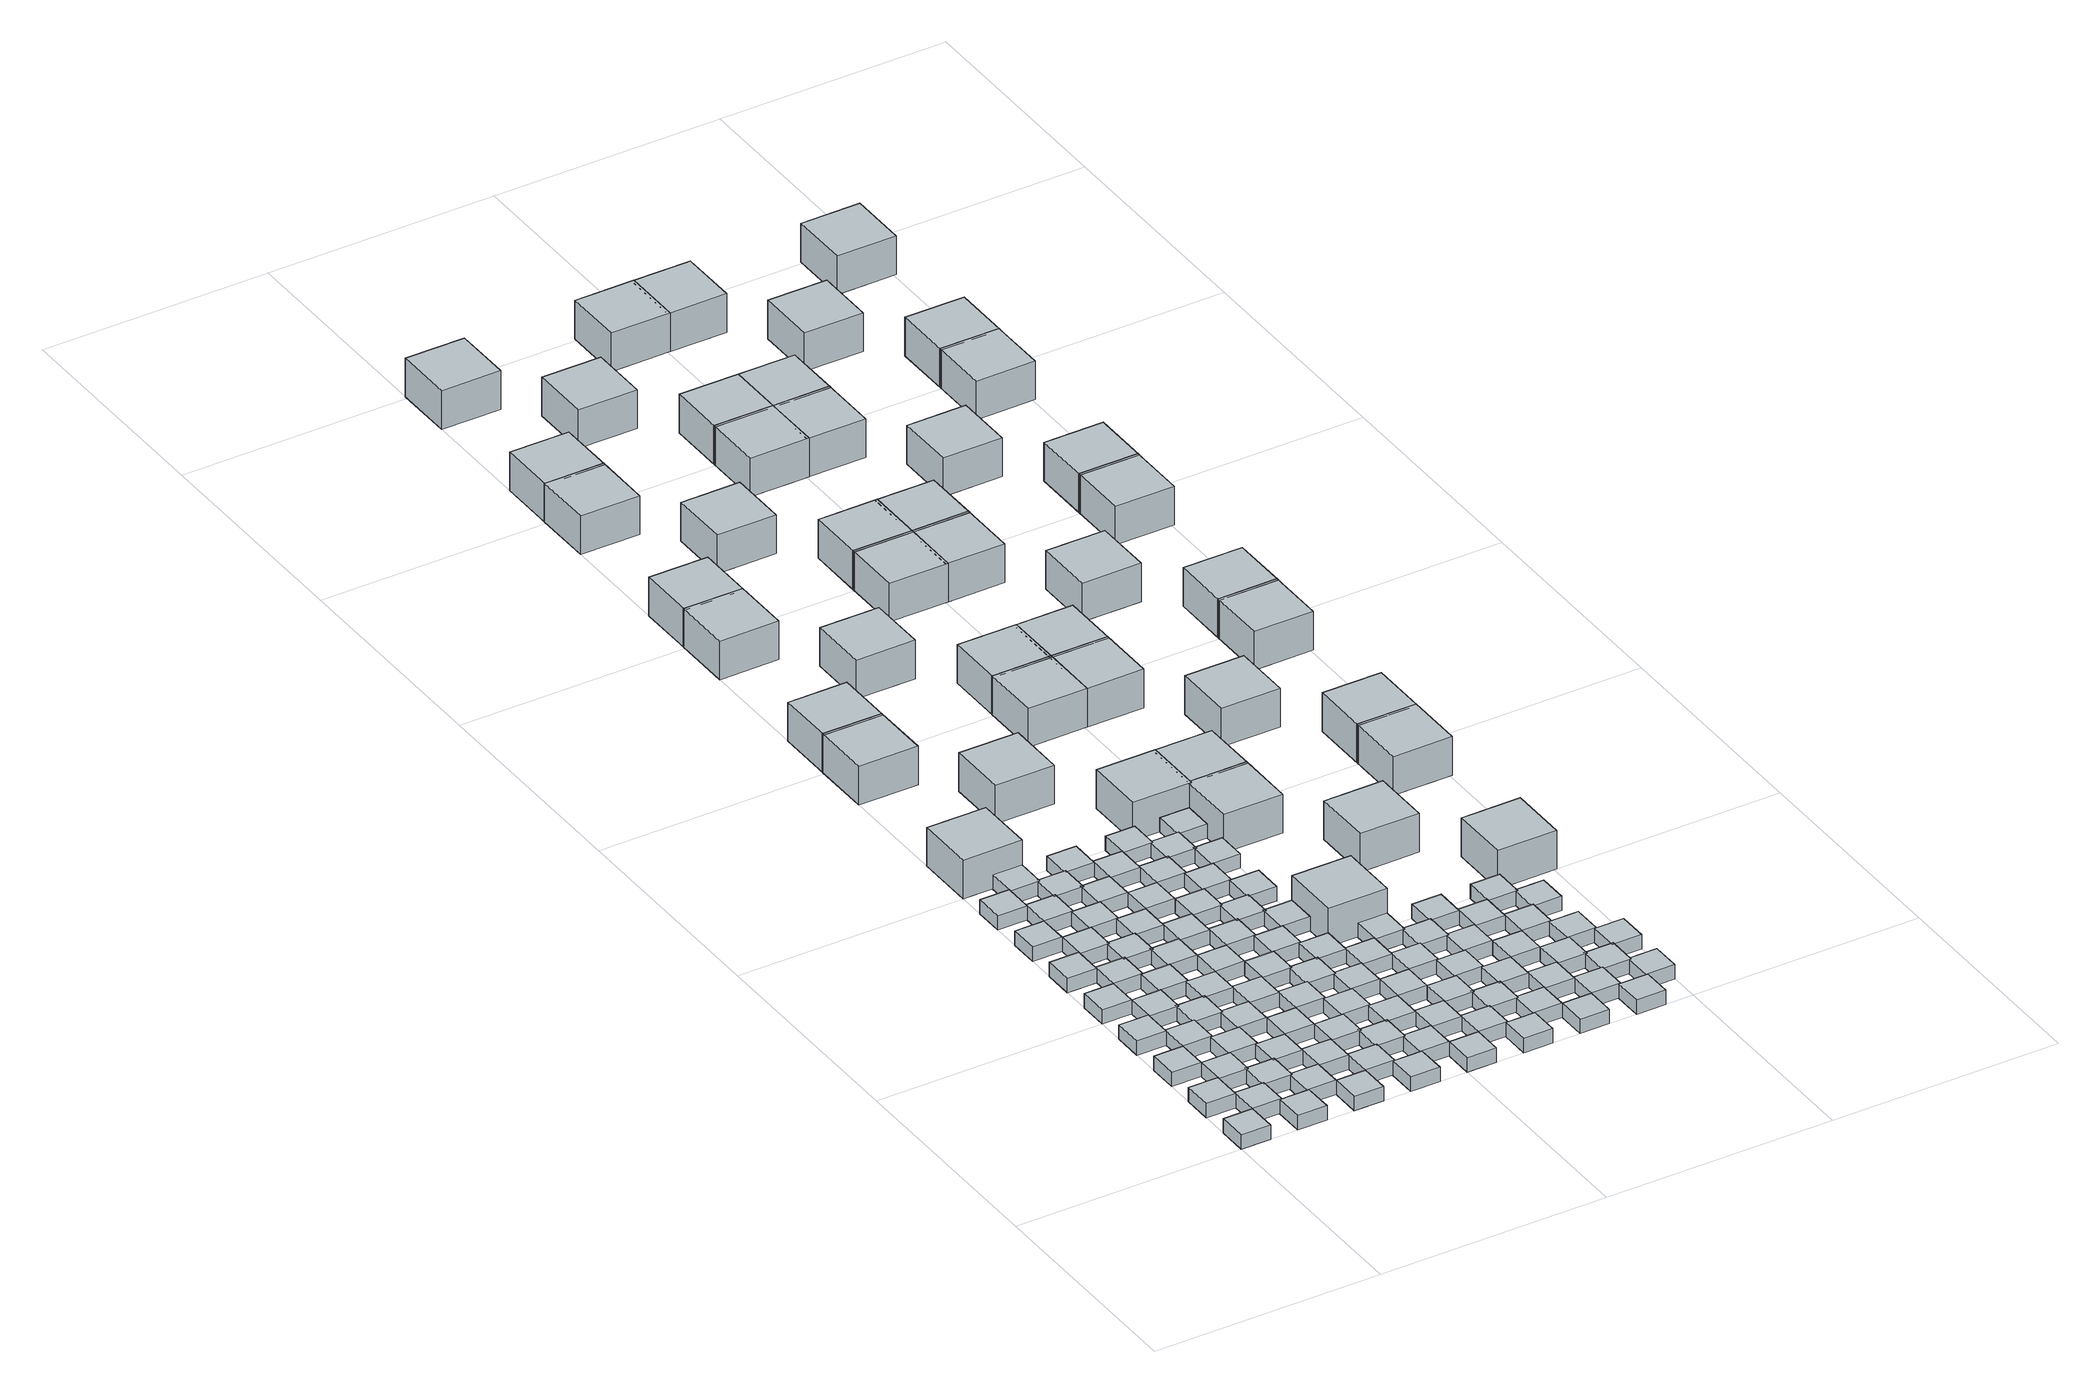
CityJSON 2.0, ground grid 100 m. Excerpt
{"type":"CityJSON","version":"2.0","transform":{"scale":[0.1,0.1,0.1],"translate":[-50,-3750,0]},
"CityObjects":{
"object1":{"type":"GenericCityObject","geometry":[{"type":"Solid","lod":"1","boundaries":[[[[0,1,2,3]],[[4,5,1,0]],[[5,6,2,1]],[[6,7,3,2]],[[7,4,0,3]],[[7,6,5,4]]]]}]},
"object2":{"type":"GenericCityObject","geometry":[{"type":"Solid","lod":"1","boundaries":[[[[8,9,10,11]],[[12,13,9,8]],[[13,14,10,9]],[[14,15,11,10]],[[15,12,8,11]],[[15,14,13,12]]]]}]},
"object3":{"type":"GenericCityObject","geometry":[{"type":"Solid","lod":"1","boundaries":[[[[16,17,18,19]],[[20,21,17,16]],[[21,22,18,17]],[[22,23,19,18]],[[23,20,16,19]],[[23,22,21,20]]]]}]},
"object4":{"type":"GenericCityObject","geometry":[{"type":"Solid","lod":"1","boundaries":[[[[2,24,25,26]],[[6,27,24,2]],[[27,28,25,24]],[[28,29,26,25]],[[29,6,2,26]],[[29,28,27,6]]]]}]},
"object5":{"type":"GenericCityObject","geometry":[{"type":"Solid","lod":"1","boundaries":[[[[30,31,32,33]],[[34,35,31,30]],[[35,36,32,31]],[[36,37,33,32]],[[37,34,30,33]],[[37,36,35,34]]]]}]},
"object6":{"type":"GenericCityObject","geometry":[{"type":"Solid","lod":"1","boundaries":[[[[38,39,40,17]],[[41,42,39,38]],[[42,43,40,39]],[[43,21,17,40]],[[21,41,38,17]],[[21,43,42,41]]]]}]},
"object7":{"type":"GenericCityObject","geometry":[{"type":"Solid","lod":"1","boundaries":[[[[44,45,46,47]],[[48,49,45,44]],[[49,50,46,45]],[[50,51,47,46]],[[51,48,44,47]],[[51,50,49,48]]]]}]},
"object8":{"type":"GenericCityObject","geometry":[{"type":"Solid","lod":"1","boundaries":[[[[52,53,54,55]],[[56,57,53,52]],[[57,58,54,53]],[[58,59,55,54]],[[59,56,52,55]],[[59,58,57,56]]]]}]},
"object9":{"type":"GenericCityObject","geometry":[{"type":"Solid","lod":"1","boundaries":[[[[18,60,61,62]],[[22,63,60,18]],[[63,64,61,60]],[[64,65,62,61]],[[65,22,18,62]],[[65,64,63,22]]]]}]},
"object10":{"type":"GenericCityObject","geometry":[{"type":"Solid","lod":"1","boundaries":[[[[66,67,68,69]],[[70,71,67,66]],[[71,72,68,67]],[[72,73,69,68]],[[73,70,66,69]],[[73,72,71,70]]]]}]},
"object11":{"type":"GenericCityObject","geometry":[{"type":"Solid","lod":"1","boundaries":[[[[74,75,76,77]],[[78,79,75,74]],[[79,80,76,75]],[[80,81,77,76]],[[81,78,74,77]],[[81,80,79,78]]]]}]},
"object12":{"type":"GenericCityObject","geometry":[{"type":"Solid","lod":"1","boundaries":[[[[82,83,84,53]],[[85,86,83,82]],[[86,87,84,83]],[[87,57,53,84]],[[57,85,82,53]],[[57,87,86,85]]]]}]},
"object13":{"type":"GenericCityObject","geometry":[{"type":"Solid","lod":"1","boundaries":[[[[88,89,90,91]],[[92,93,89,88]],[[93,94,90,89]],[[94,95,91,90]],[[95,92,88,91]],[[95,94,93,92]]]]}]},
"object14":{"type":"GenericCityObject","geometry":[{"type":"Solid","lod":"1","boundaries":[[[[96,97,98,99]],[[100,101,97,96]],[[101,102,98,97]],[[102,103,99,98]],[[103,100,96,99]],[[103,102,101,100]]]]}]},
"object15":{"type":"GenericCityObject","geometry":[{"type":"Solid","lod":"1","boundaries":[[[[104,105,106,107]],[[108,109,105,104]],[[109,110,106,105]],[[110,111,107,106]],[[111,108,104,107]],[[111,110,109,108]]]]}]},
"object16":{"type":"GenericCityObject","geometry":[{"type":"Solid","lod":"1","boundaries":[[[[54,112,113,114]],[[58,115,112,54]],[[115,116,113,112]],[[116,117,114,113]],[[117,58,54,114]],[[117,116,115,58]]]]}]},
"object17":{"type":"GenericCityObject","geometry":[{"type":"Solid","lod":"1","boundaries":[[[[118,119,120,121]],[[122,123,119,118]],[[123,124,120,119]],[[124,125,121,120]],[[125,122,118,121]],[[125,124,123,122]]]]}]},
"object18":{"type":"GenericCityObject","geometry":[{"type":"Solid","lod":"1","boundaries":[[[[126,127,128,129]],[[130,131,127,126]],[[131,132,128,127]],[[132,133,129,128]],[[133,130,126,129]],[[133,132,131,130]]]]}]},
"object19":{"type":"GenericCityObject","geometry":[{"type":"Solid","lod":"1","boundaries":[[[[134,135,136,97]],[[137,138,135,134]],[[138,139,136,135]],[[139,101,97,136]],[[101,137,134,97]],[[101,139,138,137]]]]}]},
"object20":{"type":"GenericCityObject","geometry":[{"type":"Solid","lod":"1","boundaries":[[[[140,141,142,143]],[[144,145,141,140]],[[145,146,142,141]],[[146,147,143,142]],[[147,144,140,143]],[[147,146,145,144]]]]}]},
"object21":{"type":"GenericCityObject","geometry":[{"type":"Solid","lod":"1","boundaries":[[[[148,149,150,105]],[[151,152,149,148]],[[152,153,150,149]],[[153,109,105,150]],[[109,151,148,105]],[[109,153,152,151]]]]}]},
"object22":{"type":"GenericCityObject","geometry":[{"type":"Solid","lod":"1","boundaries":[[[[154,155,156,157]],[[158,159,155,154]],[[159,160,156,155]],[[160,161,157,156]],[[161,158,154,157]],[[161,160,159,158]]]]}]},
"object23":{"type":"GenericCityObject","geometry":[{"type":"Solid","lod":"1","boundaries":[[[[162,163,164,165]],[[166,167,163,162]],[[167,168,164,163]],[[168,169,165,164]],[[169,166,162,165]],[[169,168,167,166]]]]}]},
"object24":{"type":"GenericCityObject","geometry":[{"type":"Solid","lod":"1","boundaries":[[[[170,171,172,173]],[[174,175,171,170]],[[175,176,172,171]],[[176,177,173,172]],[[177,174,170,173]],[[177,176,175,174]]]]}]},
"object25":{"type":"GenericCityObject","geometry":[{"type":"Solid","lod":"1","boundaries":[[[[106,178,179,180]],[[110,181,178,106]],[[181,182,179,178]],[[182,183,180,179]],[[183,110,106,180]],[[183,182,181,110]]]]}]},
"object26":{"type":"GenericCityObject","geometry":[{"type":"Solid","lod":"1","boundaries":[[[[184,185,186,187]],[[188,189,185,184]],[[189,190,186,185]],[[190,191,187,186]],[[191,188,184,187]],[[191,190,189,188]]]]}]},
"object27":{"type":"GenericCityObject","geometry":[{"type":"Solid","lod":"1","boundaries":[[[[192,193,194,195]],[[196,197,193,192]],[[197,198,194,193]],[[198,199,195,194]],[[199,196,192,195]],[[199,198,197,196]]]]}]},
"object28":{"type":"GenericCityObject","geometry":[{"type":"Solid","lod":"1","boundaries":[[[[128,200,201,163]],[[132,202,200,128]],[[202,203,201,200]],[[203,167,163,201]],[[167,132,128,163]],[[167,203,202,132]]]]}]},
"object29":{"type":"GenericCityObject","geometry":[{"type":"Solid","lod":"1","boundaries":[[[[136,204,205,206]],[[139,207,204,136]],[[207,208,205,204]],[[208,209,206,205]],[[209,139,136,206]],[[209,208,207,139]]]]}]},
"object30":{"type":"GenericCityObject","geometry":[{"type":"Solid","lod":"1","boundaries":[[[[210,211,212,213]],[[214,215,211,210]],[[215,216,212,211]],[[216,217,213,212]],[[217,214,210,213]],[[217,216,215,214]]]]}]},
"object31":{"type":"GenericCityObject","geometry":[{"type":"Solid","lod":"1","boundaries":[[[[218,219,220,221]],[[222,223,219,218]],[[223,224,220,219]],[[224,225,221,220]],[[225,222,218,221]],[[225,224,223,222]]]]}]},
"object32":{"type":"GenericCityObject","geometry":[{"type":"Solid","lod":"1","boundaries":[[[[226,227,228,229]],[[230,231,227,226]],[[231,232,228,227]],[[232,233,229,228]],[[233,230,226,229]],[[233,232,231,230]]]]}]},
"object33":{"type":"GenericCityObject","geometry":[{"type":"Solid","lod":"1","boundaries":[[[[234,235,236,237]],[[238,239,235,234]],[[239,240,236,235]],[[240,241,237,236]],[[241,238,234,237]],[[241,240,239,238]]]]}]},
"object34":{"type":"GenericCityObject","geometry":[{"type":"Solid","lod":"1","boundaries":[[[[242,243,244,245]],[[246,247,243,242]],[[247,248,244,243]],[[248,249,245,244]],[[249,246,242,245]],[[249,248,247,246]]]]}]},
"object35":{"type":"GenericCityObject","geometry":[{"type":"Solid","lod":"1","boundaries":[[[[250,251,252,200]],[[253,254,251,250]],[[254,255,252,251]],[[255,202,200,252]],[[202,253,250,200]],[[202,255,254,253]]]]}]},
"object36":{"type":"GenericCityObject","geometry":[{"type":"Solid","lod":"1","boundaries":[[[[256,257,258,259]],[[260,261,257,256]],[[261,262,258,257]],[[262,263,259,258]],[[263,260,256,259]],[[263,262,261,260]]]]}]},
"object37":{"type":"GenericCityObject","geometry":[{"type":"Solid","lod":"1","boundaries":[[[[264,265,266,267]],[[268,269,265,264]],[[269,270,266,265]],[[270,271,267,266]],[[271,268,264,267]],[[271,270,269,268]]]]}]},
"object38":{"type":"GenericCityObject","geometry":[{"type":"Solid","lod":"1","boundaries":[[[[272,273,274,275]],[[276,277,273,272]],[[277,278,274,273]],[[278,279,275,274]],[[279,276,272,275]],[[279,278,277,276]]]]}]},
"object39":{"type":"GenericCityObject","geometry":[{"type":"Solid","lod":"1","boundaries":[[[[194,280,281,235]],[[198,282,280,194]],[[282,283,281,280]],[[283,239,235,281]],[[239,198,194,235]],[[239,283,282,198]]]]}]},
"object40":{"type":"GenericCityObject","geometry":[{"type":"Solid","lod":"1","boundaries":[[[[201,284,285,286]],[[203,287,284,201]],[[287,288,285,284]],[[288,289,286,285]],[[289,203,201,286]],[[289,288,287,203]]]]}]},
"object41":{"type":"GenericCityObject","geometry":[{"type":"Solid","lod":"1","boundaries":[[[[290,291,292,293]],[[294,295,291,290]],[[295,296,292,291]],[[296,297,293,292]],[[297,294,290,293]],[[297,296,295,294]]]]}]},
"object42":{"type":"GenericCityObject","geometry":[{"type":"Solid","lod":"1","boundaries":[[[[298,299,300,301]],[[302,303,299,298]],[[303,304,300,299]],[[304,305,301,300]],[[305,302,298,301]],[[305,304,303,302]]]]}]},
"object43":{"type":"GenericCityObject","geometry":[{"type":"Solid","lod":"1","boundaries":[[[[306,307,308,309]],[[310,311,307,306]],[[311,312,308,307]],[[312,313,309,308]],[[313,310,306,309]],[[313,312,311,310]]]]}]},
"object44":{"type":"GenericCityObject","geometry":[{"type":"Solid","lod":"1","boundaries":[[[[314,315,316,280]],[[317,318,315,314]],[[318,319,316,315]],[[319,282,280,316]],[[282,317,314,280]],[[282,319,318,317]]]]}]},
"object45":{"type":"GenericCityObject","geometry":[{"type":"Solid","lod":"1","boundaries":[[[[320,321,322,323]],[[324,325,321,320]],[[325,326,322,321]],[[326,327,323,322]],[[327,324,320,323]],[[327,326,325,324]]]]}]},
"object46":{"type":"GenericCityObject","geometry":[{"type":"Solid","lod":"1","boundaries":[[[[328,329,330,331]],[[332,333,329,328]],[[333,334,330,329]],[[334,335,331,330]],[[335,332,328,331]],[[335,334,333,332]]]]}]},
"object47":{"type":"GenericCityObject","geometry":[{"type":"Solid","lod":"1","boundaries":[[[[336,337,338,339]],[[340,341,337,336]],[[341,342,338,337]],[[342,343,339,338]],[[343,340,336,339]],[[343,342,341,340]]]]}]},
"object48":{"type":"GenericCityObject","geometry":[{"type":"Solid","lod":"1","boundaries":[[[[344,345,346,347]],[[348,349,345,344]],[[349,350,346,345]],[[350,351,347,346]],[[351,348,344,347]],[[351,350,349,348]]]]}]},
"object49":{"type":"GenericCityObject","geometry":[{"type":"Solid","lod":"1","boundaries":[[[[274,352,353,299]],[[278,354,352,274]],[[354,355,353,352]],[[355,303,299,353]],[[303,278,274,299]],[[303,355,354,278]]]]}]},
"object50":{"type":"GenericCityObject","geometry":[{"type":"Solid","lod":"1","boundaries":[[[[281,356,357,358]],[[283,359,356,281]],[[359,360,357,356]],[[360,361,358,357]],[[361,283,281,358]],[[361,360,359,283]]]]}]},
"object51":{"type":"GenericCityObject","geometry":[{"type":"Solid","lod":"1","boundaries":[[[[362,363,364,365]],[[366,367,363,362]],[[367,368,364,363]],[[368,369,365,364]],[[369,366,362,365]],[[369,368,367,366]]]]}]},
"object52":{"type":"GenericCityObject","geometry":[{"type":"Solid","lod":"1","boundaries":[[[[370,371,372,373]],[[374,375,371,370]],[[375,376,372,371]],[[376,377,373,372]],[[377,374,370,373]],[[377,376,375,374]]]]}]},
"object53":{"type":"GenericCityObject","geometry":[{"type":"Solid","lod":"1","boundaries":[[[[378,379,380,381]],[[382,383,379,378]],[[383,384,380,379]],[[384,385,381,380]],[[385,382,378,381]],[[385,384,383,382]]]]}]},
"object54":{"type":"GenericCityObject","geometry":[{"type":"Solid","lod":"1","boundaries":[[[[386,387,388,329]],[[389,390,387,386]],[[390,391,388,387]],[[391,333,329,388]],[[333,389,386,329]],[[333,391,390,389]]]]}]},
"object55":{"type":"GenericCityObject","geometry":[{"type":"Solid","lod":"1","boundaries":[[[[392,393,394,395]],[[396,397,393,392]],[[397,398,394,393]],[[398,399,395,394]],[[399,396,392,395]],[[399,398,397,396]]]]}]},
"object56":{"type":"GenericCityObject","geometry":[{"type":"Solid","lod":"1","boundaries":[[[[400,401,402,352]],[[403,404,401,400]],[[404,405,402,401]],[[405,354,352,402]],[[354,403,400,352]],[[354,405,404,403]]]]}]},
"object57":{"type":"GenericCityObject","geometry":[{"type":"Solid","lod":"1","boundaries":[[[[406,407,408,409]],[[410,411,407,406]],[[411,412,408,407]],[[412,413,409,408]],[[413,410,406,409]],[[413,412,411,410]]]]}]},
"object58":{"type":"GenericCityObject","geometry":[{"type":"Solid","lod":"1","boundaries":[[[[414,415,416,417]],[[418,419,415,414]],[[419,420,416,415]],[[420,421,417,416]],[[421,418,414,417]],[[421,420,419,418]]]]}]},
"object59":{"type":"GenericCityObject","geometry":[{"type":"Solid","lod":"1","boundaries":[[[[422,423,424,425]],[[426,427,423,422]],[[427,428,424,423]],[[428,429,425,424]],[[429,426,422,425]],[[429,428,427,426]]]]}]},
"object60":{"type":"GenericCityObject","geometry":[{"type":"Solid","lod":"1","boundaries":[[[[353,430,431,432]],[[355,433,430,353]],[[433,434,431,430]],[[434,435,432,431]],[[435,355,353,432]],[[435,434,433,355]]]]}]},
"object61":{"type":"GenericCityObject","geometry":[{"type":"Solid","lod":"1","boundaries":[[[[436,437,438,439]],[[440,441,437,436]],[[441,442,438,437]],[[442,443,439,438]],[[443,440,436,439]],[[443,442,441,440]]]]}]},
"object62":{"type":"GenericCityObject","geometry":[{"type":"Solid","lod":"1","boundaries":[[[[444,445,446,447]],[[448,449,445,444]],[[449,450,446,445]],[[450,451,447,446]],[[451,448,444,447]],[[451,450,449,448]]]]}]},
"object63":{"type":"GenericCityObject","geometry":[{"type":"Solid","lod":"1","boundaries":[[[[372,452,453,415]],[[376,454,452,372]],[[454,455,453,452]],[[455,419,415,453]],[[419,376,372,415]],[[419,455,454,376]]]]}]},
"object64":{"type":"GenericCityObject","geometry":[{"type":"Solid","lod":"1","boundaries":[[[[456,457,458,459]],[[460,461,457,456]],[[461,462,458,457]],[[462,463,459,458]],[[463,460,456,459]],[[463,462,461,460]]]]}]},
"object65":{"type":"GenericCityObject","geometry":[{"type":"Solid","lod":"1","boundaries":[[[[388,464,465,466]],[[391,467,464,388]],[[467,468,465,464]],[[468,469,466,465]],[[469,391,388,466]],[[469,468,467,391]]]]}]},
"object66":{"type":"GenericCityObject","geometry":[{"type":"Solid","lod":"1","boundaries":[[[[470,471,472,473]],[[474,475,471,470]],[[475,476,472,471]],[[476,477,473,472]],[[477,474,470,473]],[[477,476,475,474]]]]}]},
"object67":{"type":"GenericCityObject","geometry":[{"type":"Solid","lod":"1","boundaries":[[[[478,479,480,481]],[[482,483,479,478]],[[483,484,480,479]],[[484,485,481,480]],[[485,482,478,481]],[[485,484,483,482]]]]}]},
"object68":{"type":"GenericCityObject","geometry":[{"type":"Solid","lod":"1","boundaries":[[[[486,487,488,489]],[[490,491,487,486]],[[491,492,488,487]],[[492,493,489,488]],[[493,490,486,489]],[[493,492,491,490]]]]}]},
"object69":{"type":"GenericCityObject","geometry":[{"type":"Solid","lod":"1","boundaries":[[[[494,495,496,497]],[[498,499,495,494]],[[499,500,496,495]],[[500,501,497,496]],[[501,498,494,497]],[[501,500,499,498]]]]}]},
"object70":{"type":"GenericCityObject","geometry":[{"type":"Solid","lod":"1","boundaries":[[[[502,503,504,505]],[[506,507,503,502]],[[507,508,504,503]],[[508,509,505,504]],[[509,506,502,505]],[[509,508,507,506]]]]}]},
"object71":{"type":"GenericCityObject","geometry":[{"type":"Solid","lod":"1","boundaries":[[[[510,511,512,452]],[[513,514,511,510]],[[514,515,512,511]],[[515,454,452,512]],[[454,513,510,452]],[[454,515,514,513]]]]}]},
"object72":{"type":"GenericCityObject","geometry":[{"type":"Solid","lod":"1","boundaries":[[[[516,517,518,519]],[[520,521,517,516]],[[521,522,518,517]],[[522,523,519,518]],[[523,520,516,519]],[[523,522,521,520]]]]}]},
"object73":{"type":"GenericCityObject","geometry":[{"type":"Solid","lod":"1","boundaries":[[[[524,525,526,527]],[[528,529,525,524]],[[529,530,526,525]],[[530,531,527,526]],[[531,528,524,527]],[[531,530,529,528]]]]}]},
"object74":{"type":"GenericCityObject","geometry":[{"type":"Solid","lod":"1","boundaries":[[[[532,533,534,535]],[[536,537,533,532]],[[537,538,534,533]],[[538,539,535,534]],[[539,536,532,535]],[[539,538,537,536]]]]}]},
"object75":{"type":"GenericCityObject","geometry":[{"type":"Solid","lod":"1","boundaries":[[[[540,541,542,543]],[[544,545,541,540]],[[545,546,542,541]],[[546,547,543,542]],[[547,544,540,543]],[[547,546,545,544]]]]}]},
"object76":{"type":"GenericCityObject","geometry":[{"type":"Solid","lod":"1","boundaries":[[[[453,548,549,550]],[[455,551,548,453]],[[551,552,549,548]],[[552,553,550,549]],[[553,455,453,550]],[[553,552,551,455]]]]}]},
"object77":{"type":"GenericCityObject","geometry":[{"type":"Solid","lod":"1","boundaries":[[[[554,555,556,557]],[[558,559,555,554]],[[559,560,556,555]],[[560,561,557,556]],[[561,558,554,557]],[[561,560,559,558]]]]}]},
"object78":{"type":"GenericCityObject","geometry":[{"type":"Solid","lod":"1","boundaries":[[[[562,563,564,565]],[[566,567,563,562]],[[567,568,564,563]],[[568,569,565,564]],[[569,566,562,565]],[[569,568,567,566]]]]}]},
"object79":{"type":"GenericCityObject","geometry":[{"type":"Solid","lod":"1","boundaries":[[[[446,570,571,572]],[[573,574,570,446]],[[574,575,571,570]],[[575,576,572,571]],[[576,573,446,572]],[[576,575,574,573]]]]}]},
"object80":{"type":"GenericCityObject","geometry":[{"type":"Solid","lod":"1","boundaries":[[[[577,578,579,580]],[[581,582,578,577]],[[582,583,579,578]],[[583,584,580,579]],[[584,581,577,580]],[[584,583,582,581]]]]}]},
"object81":{"type":"GenericCityObject","geometry":[{"type":"Solid","lod":"1","boundaries":[[[[585,586,587,588]],[[589,590,586,585]],[[590,591,587,586]],[[591,592,588,587]],[[592,589,585,588]],[[592,591,590,589]]]]}]},
"object82":{"type":"GenericCityObject","geometry":[{"type":"Solid","lod":"1","boundaries":[[[[593,594,595,596]],[[597,598,594,593]],[[598,599,595,594]],[[599,600,596,595]],[[600,597,593,596]],[[600,599,598,597]]]]}]},
"object83":{"type":"GenericCityObject","geometry":[{"type":"Solid","lod":"1","boundaries":[[[[601,602,603,604]],[[605,606,602,601]],[[606,607,603,602]],[[607,608,604,603]],[[608,605,601,604]],[[608,607,606,605]]]]}]},
"object84":{"type":"GenericCityObject","geometry":[{"type":"Solid","lod":"1","boundaries":[[[[609,610,611,612]],[[613,614,610,609]],[[614,615,611,610]],[[615,616,612,611]],[[616,613,609,612]],[[616,615,614,613]]]]}]},
"object85":{"type":"GenericCityObject","geometry":[{"type":"Solid","lod":"1","boundaries":[[[[617,618,619,620]],[[621,622,618,617]],[[622,623,619,618]],[[623,624,620,619]],[[624,621,617,620]],[[624,623,622,621]]]]}]},
"object86":{"type":"GenericCityObject","geometry":[{"type":"Solid","lod":"1","boundaries":[[[[625,626,627,628]],[[629,630,626,625]],[[630,631,627,626]],[[631,632,628,627]],[[632,629,625,628]],[[632,631,630,629]]]]}]},
"object87":{"type":"GenericCityObject","geometry":[{"type":"Solid","lod":"1","boundaries":[[[[633,634,635,636]],[[637,638,634,633]],[[638,639,635,634]],[[639,640,636,635]],[[640,637,633,636]],[[640,639,638,637]]]]}]},
"object88":{"type":"GenericCityObject","geometry":[{"type":"Solid","lod":"1","boundaries":[[[[641,642,643,594]],[[644,645,642,641]],[[645,646,643,642]],[[646,598,594,643]],[[598,644,641,594]],[[598,646,645,644]]]]}]},
"object89":{"type":"GenericCityObject","geometry":[{"type":"Solid","lod":"1","boundaries":[[[[647,648,649,650]],[[651,652,648,647]],[[652,653,649,648]],[[653,654,650,649]],[[654,651,647,650]],[[654,653,652,651]]]]}]},
"object90":{"type":"GenericCityObject","geometry":[{"type":"Solid","lod":"1","boundaries":[[[[655,656,657,658]],[[659,660,656,655]],[[660,661,657,656]],[[661,662,658,657]],[[662,659,655,658]],[[662,661,660,659]]]]}]},
"object91":{"type":"GenericCityObject","geometry":[{"type":"Solid","lod":"1","boundaries":[[[[663,664,665,666]],[[667,668,664,663]],[[668,669,665,664]],[[669,670,666,665]],[[670,667,663,666]],[[670,669,668,667]]]]}]},
"object92":{"type":"GenericCityObject","geometry":[{"type":"Solid","lod":"1","boundaries":[[[[671,672,673,674]],[[675,676,672,671]],[[676,677,673,672]],[[677,678,674,673]],[[678,675,671,674]],[[678,677,676,675]]]]}]},
"object93":{"type":"GenericCityObject","geometry":[{"type":"Solid","lod":"1","boundaries":[[[[679,680,681,682]],[[683,684,680,679]],[[684,685,681,680]],[[685,686,682,681]],[[686,683,679,682]],[[686,685,684,683]]]]}]},
"object94":{"type":"GenericCityObject","geometry":[{"type":"Solid","lod":"1","boundaries":[[[[687,688,689,690]],[[691,692,688,687]],[[692,693,689,688]],[[693,694,690,689]],[[694,691,687,690]],[[694,693,692,691]]]]}]},
"object95":{"type":"GenericCityObject","geometry":[{"type":"Solid","lod":"1","boundaries":[[[[635,695,696,656]],[[639,697,695,635]],[[697,698,696,695]],[[698,660,656,696]],[[660,639,635,656]],[[660,698,697,639]]]]}]},
"object96":{"type":"GenericCityObject","geometry":[{"type":"Solid","lod":"1","boundaries":[[[[699,700,701,702]],[[703,704,700,699]],[[704,705,701,700]],[[705,706,702,701]],[[706,703,699,702]],[[706,705,704,703]]]]}]},
"object97":{"type":"GenericCityObject","geometry":[{"type":"Solid","lod":"1","boundaries":[[[[643,707,708,709]],[[646,710,707,643]],[[710,711,708,707]],[[711,712,709,708]],[[712,646,643,709]],[[712,711,710,646]]]]}]},
"object98":{"type":"GenericCityObject","geometry":[{"type":"Solid","lod":"1","boundaries":[[[[603,713,714,715]],[[716,717,713,603]],[[717,718,714,713]],[[718,719,715,714]],[[719,716,603,715]],[[719,718,717,716]]]]}]},
"object99":{"type":"GenericCityObject","geometry":[{"type":"Solid","lod":"1","boundaries":[[[[720,721,722,723]],[[724,725,721,720]],[[725,726,722,721]],[[726,727,723,722]],[[727,724,720,723]],[[727,726,725,724]]]]}]},
"object100":{"type":"GenericCityObject","geometry":[{"type":"Solid","lod":"1","boundaries":[[[[728,729,730,731]],[[732,733,729,728]],[[733,734,730,729]],[[734,735,731,730]],[[735,732,728,731]],[[735,734,733,732]]]]}]},
"object101":{"type":"GenericCityObject","geometry":[{"type":"Solid","lod":"1","boundaries":[[[[736,737,738,695]],[[739,740,737,736]],[[740,741,738,737]],[[741,697,695,738]],[[697,739,736,695]],[[697,741,740,739]]]]}]},
"object102":{"type":"GenericCityObject","geometry":[{"type":"Solid","lod":"1","boundaries":[[[[742,743,744,745]],[[746,747,743,742]],[[747,748,744,743]],[[748,749,745,744]],[[749,746,742,745]],[[749,748,747,746]]]]}]},
"object103":{"type":"GenericCityObject","geometry":[{"type":"Solid","lod":"1","boundaries":[[[[750,751,752,753]],[[754,755,751,750]],[[755,756,752,751]],[[756,757,753,752]],[[757,754,750,753]],[[757,756,755,754]]]]}]},
"object104":{"type":"GenericCityObject","geometry":[{"type":"Solid","lod":"1","boundaries":[[[[758,759,760,761]],[[762,763,759,758]],[[763,764,760,759]],[[764,765,761,760]],[[765,762,758,761]],[[765,764,763,762]]]]}]},
"object105":{"type":"GenericCityObject","geometry":[{"type":"Solid","lod":"1","boundaries":[[[[696,766,767,768]],[[698,769,766,696]],[[769,770,767,766]],[[770,771,768,767]],[[771,698,696,768]],[[771,770,769,698]]]]}]},
"object106":{"type":"GenericCityObject","geometry":[{"type":"Solid","lod":"1","boundaries":[[[[772,773,774,775]],[[776,777,773,772]],[[777,778,774,773]],[[778,779,775,774]],[[779,776,772,775]],[[779,778,777,776]]]]}]},
"object107":{"type":"GenericCityObject","geometry":[{"type":"Solid","lod":"1","boundaries":[[[[780,781,782,783]],[[784,785,781,780]],[[785,786,782,781]],[[786,787,783,782]],[[787,784,780,783]],[[787,786,785,784]]]]}]},
"object108":{"type":"GenericCityObject","geometry":[{"type":"Solid","lod":"1","boundaries":[[[[788,789,790,791]],[[792,793,789,788]],[[793,794,790,789]],[[794,795,791,790]],[[795,792,788,791]],[[795,794,793,792]]]]}]},
"object109":{"type":"GenericCityObject","geometry":[{"type":"Solid","lod":"1","boundaries":[[[[796,797,798,799]],[[800,801,797,796]],[[801,802,798,797]],[[802,803,799,798]],[[803,800,796,799]],[[803,802,801,800]]]]}]},
"object110":{"type":"GenericCityObject","geometry":[{"type":"Solid","lod":"1","boundaries":[[[[804,805,806,807]],[[808,809,805,804]],[[809,810,806,805]],[[810,811,807,806]],[[811,808,804,807]],[[811,810,809,808]]]]}]},
"object111":{"type":"GenericCityObject","geometry":[{"type":"Solid","lod":"1","boundaries":[[[[812,813,814,815]],[[816,817,813,812]],[[817,818,814,813]],[[818,819,815,814]],[[819,816,812,815]],[[819,818,817,816]]]]}]},
"object112":{"type":"GenericCityObject","geometry":[{"type":"Solid","lod":"1","boundaries":[[[[820,821,822,823]],[[824,825,821,820]],[[825,826,822,821]],[[826,827,823,822]],[[827,824,820,823]],[[827,826,825,824]]]]}]},
"object113":{"type":"GenericCityObject","geometry":[{"type":"Solid","lod":"1","boundaries":[[[[828,829,830,831]],[[832,833,829,828]],[[833,834,830,829]],[[834,835,831,830]],[[835,832,828,831]],[[835,834,833,832]]]]}]},
"object114":{"type":"GenericCityObject","geometry":[{"type":"Solid","lod":"1","boundaries":[[[[836,837,838,839]],[[840,841,837,836]],[[841,842,838,837]],[[842,843,839,838]],[[843,840,836,839]],[[843,842,841,840]]]]}]},
"object115":{"type":"GenericCityObject","geometry":[{"type":"Solid","lod":"1","boundaries":[[[[844,845,846,847]],[[848,849,845,844]],[[849,850,846,845]],[[850,851,847,846]],[[851,848,844,847]],[[851,850,849,848]]]]}]},
"object116":{"type":"GenericCityObject","geometry":[{"type":"Solid","lod":"1","boundaries":[[[[852,853,854,855]],[[856,857,853,852]],[[857,858,854,853]],[[858,859,855,854]],[[859,856,852,855]],[[859,858,857,856]]]]}]},
"object117":{"type":"GenericCityObject","geometry":[{"type":"Solid","lod":"1","boundaries":[[[[860,861,862,863]],[[864,865,861,860]],[[865,866,862,861]],[[866,867,863,862]],[[867,864,860,863]],[[867,866,865,864]]]]}]},
"object118":{"type":"GenericCityObject","geometry":[{"type":"Solid","lod":"1","boundaries":[[[[868,869,870,871]],[[872,873,869,868]],[[873,874,870,869]],[[874,875,871,870]],[[875,872,868,871]],[[875,874,873,872]]]]}]},
"object119":{"type":"GenericCityObject","geometry":[{"type":"Solid","lod":"1","boundaries":[[[[876,877,878,879]],[[880,881,877,876]],[[881,882,878,877]],[[882,883,879,878]],[[883,880,876,879]],[[883,882,881,880]]]]}]},
"object120":{"type":"GenericCityObject","geometry":[{"type":"Solid","lod":"1","boundaries":[[[[884,885,886,887]],[[888,889,885,884]],[[889,890,886,885]],[[890,891,887,886]],[[891,888,884,887]],[[891,890,889,888]]]]}]},
"object121":{"type":"GenericCityObject","geometry":[{"type":"Solid","lod":"1","boundaries":[[[[892,893,894,895]],[[896,897,893,892]],[[897,898,894,893]],[[898,899,895,894]],[[899,896,892,895]],[[899,898,897,896]]]]}]},
"object122":{"type":"GenericCityObject","geometry":[{"type":"Solid","lod":"1","boundaries":[[[[900,901,902,903]],[[904,905,901,900]],[[905,906,902,901]],[[906,907,903,902]],[[907,904,900,903]],[[907,906,905,904]]]]}]},
"object123":{"type":"GenericCityObject","geometry":[{"type":"Solid","lod":"1","boundaries":[[[[908,909,910,911]],[[912,913,909,908]],[[913,914,910,909]],[[914,915,911,910]],[[915,912,908,911]],[[915,914,913,912]]]]}]},
"object124":{"type":"GenericCityObject","geometry":[{"type":"Solid","lod":"1","boundaries":[[[[916,917,918,919]],[[920,921,917,916]],[[921,922,918,917]],[[922,923,919,918]],[[923,920,916,919]],[[923,922,921,920]]]]}]},
"object125":{"type":"GenericCityObject","geometry":[{"type":"Solid","lod":"1","boundaries":[[[[924,925,926,927]],[[928,929,925,924]],[[929,930,926,925]],[[930,931,927,926]],[[931,928,924,927]],[[931,930,929,928]]]]}]},
"object126":{"type":"GenericCityObject","geometry":[{"type":"Solid","lod":"1","boundaries":[[[[932,933,934,935]],[[936,937,933,932]],[[937,938,934,933]],[[938,939,935,934]],[[939,936,932,935]],[[939,938,937,936]]]]}]},
"object127":{"type":"GenericCityObject","geometry":[{"type":"Solid","lod":"1","boundaries":[[[[940,941,942,943]],[[944,945,941,940]],[[945,946,942,941]],[[946,947,943,942]],[[947,944,940,943]],[[947,946,945,944]]]]}]},
"object128":{"type":"GenericCityObject","geometry":[{"type":"Solid","lod":"1","boundaries":[[[[948,949,950,951]],[[952,953,949,948]],[[953,954,950,949]],[[954,955,951,950]],[[955,952,948,951]],[[955,954,953,952]]]]}]},
"object129":{"type":"GenericCityObject","geometry":[{"type":"Solid","lod":"1","boundaries":[[[[956,957,958,959]],[[960,961,957,956]],[[961,962,958,957]],[[962,963,959,958]],[[963,960,956,959]],[[963,962,961,960]]]]}]},
"object130":{"type":"GenericCityObject","geometry":[{"type":"Solid","lod":"1","boundaries":[[[[964,965,966,967]],[[968,969,965,964]],[[969,970,966,965]],[[970,971,967,966]],[[971,968,964,967]],[[971,970,969,968]]]]}]},
"object131":{"type":"GenericCityObject","geometry":[{"type":"Solid","lod":"1","boundaries":[[[[972,973,974,975]],[[976,977,973,972]],[[977,978,974,973]],[[978,979,975,974]],[[979,976,972,975]],[[979,978,977,976]]]]}]},
"object132":{"type":"GenericCityObject","geometry":[{"type":"Solid","lod":"1","boundaries":[[[[980,981,982,983]],[[984,985,981,980]],[[985,986,982,981]],[[986,987,983,982]],[[987,984,980,983]],[[987,986,985,984]]]]}]},
"object133":{"type":"GenericCityObject","geometry":[{"type":"Solid","lod":"1","boundaries":[[[[988,989,990,991]],[[992,993,989,988]],[[993,994,990,989]],[[994,995,991,990]],[[995,992,988,991]],[[995,994,993,992]]]]}]},
"object134":{"type":"GenericCityObject","geometry":[{"type":"Solid","lod":"1","boundaries":[[[[996,997,998,999]],[[1000,1001,997,996]],[[1001,1002,998,997]],[[1002,1003,999,998]],[[1003,1000,996,999]],[[1003,1002,1001,1000]]]]}]},
"object135":{"type":"GenericCityObject","geometry":[{"type":"Solid","lod":"1","boundaries":[[[[1004,1005,1006,1007]],[[1008,1009,1005,1004]],[[1009,1010,1006,1005]],[[1010,1011,1007,1006]],[[1011,1008,1004,1007]],[[1011,1010,1009,1008]]]]}]},
"object136":{"type":"GenericCityObject","geometry":[{"type":"Solid","lod":"1","boundaries":[[[[1012,1013,1014,1015]],[[1016,1017,1013,1012]],[[1017,1018,1014,1013]],[[1018,1019,1015,1014]],[[1019,1016,1012,1015]],[[1019,1018,1017,1016]]]]}]},
"object137":{"type":"GenericCityObject","geometry":[{"type":"Solid","lod":"1","boundaries":[[[[1020,1021,1022,1023]],[[1024,1025,1021,1020]],[[1025,1026,1022,1021]],[[1026,1027,1023,1022]],[[1027,1024,1020,1023]],[[1027,1026,1025,1024]]]]}]},
"object138":{"type":"GenericCityObject","geometry":[{"type":"Solid","lod":"1","boundaries":[[[[1028,1029,1030,1031]],[[1032,1033,1029,1028]],[[1033,1034,1030,1029]],[[1034,1035,1031,1030]],[[1035,1032,1028,1031]],[[1035,1034,1033,1032]]]]}]},
"object139":{"type":"GenericCityObject","geometry":[{"type":"Solid","lod":"1","boundaries":[[[[1036,1037,1038,1039]],[[1040,1041,1037,1036]],[[1041,1042,1038,1037]],[[1042,1043,1039,1038]],[[1043,1040,1036,1039]],[[1043,1042,1041,1040]]]]}]}
},
"vertices":[
[0,0,0],[130,0,0],[130,130,0],[0,130,0],[0,0,65],[130,0,65],[130,130,65],[0,130,65],
[0,250,0],[130,250,0],[130,380,0],[0,380,0],[0,250,65],[130,250,65],[130,380,65],[0,380,65],
[0,500,0],[130,500,0],[130,630,0],[0,630,0],[0,500,65],[130,500,65],[130,630,65],[0,630,65],
[260,130,0],[260,260,0],[130,260,0],[260,130,65],[260,260,65],[130,260,65],
[0,750,0],[130,750,0],[130,880,0],[0,880,0],[0,750,65],[130,750,65],[130,880,65],[0,880,65],
[130,370,0],[260,370,0],[260,500,0],[130,370,65],[260,370,65],[260,500,65],
[250,0,0],[380,0,0],[380,130,0],[250,130,0],[250,0,65],[380,0,65],[380,130,65],[250,130,65],
[0,1000,0],[130,1000,0],[130,1130,0],[0,1130,0],[0,1000,65],[130,1000,65],[130,1130,65],[0,1130,65],
[260,630,0],[260,760,0],[130,760,0],[260,630,65],[260,760,65],[130,760,65],
[250,250,0],[380,250,0],[380,380,0],[250,380,0],[250,250,65],[380,250,65],[380,380,65],[250,380,65],
[0,1250,0],[130,1250,0],[130,1380,0],[0,1380,0],[0,1250,65],[130,1250,65],[130,1380,65],[0,1380,65],
[130,870,0],[260,870,0],[260,1000,0],[130,870,65],[260,870,65],[260,1000,65],
[250,500,0],[380,500,0],[380,630,0],[250,630,0],[250,500,65],[380,500,65],[380,630,65],[250,630,65],
[370,130,0],[500,130,0],[500,260,0],[370,260,0],[370,130,65],[500,130,65],[500,260,65],[370,260,65],
[0,1500,0],[130,1500,0],[130,1630,0],[0,1630,0],[0,1500,65],[130,1500,65],[130,1630,65],[0,1630,65],
[260,1130,0],[260,1260,0],[130,1260,0],[260,1130,65],[260,1260,65],[130,1260,65],
[250,750,0],[380,750,0],[380,880,0],[250,880,0],[250,750,65],[380,750,65],[380,880,65],[250,880,65],
[370,370,0],[500,370,0],[500,500,0],[370,500,0],[370,370,65],[500,370,65],[500,500,65],[370,500,65],
[500,0,0],[630,0,0],[630,130,0],[500,0,65],[630,0,65],[630,130,65],
[0,1750,0],[130,1750,0],[130,1880,0],[0,1880,0],[0,1750,65],[130,1750,65],[130,1880,65],[0,1880,65],
[130,1370,0],[260,1370,0],[260,1500,0],[130,1370,65],[260,1370,65],[260,1500,65],
[250,1000,0],[380,1000,0],[380,1130,0],[250,1130,0],[250,1000,65],[380,1000,65],[380,1130,65],[250,1130,65],
[370,630,0],[500,630,0],[500,760,0],[370,760,0],[370,630,65],[500,630,65],[500,760,65],[370,760,65],
[500,250,0],[630,250,0],[630,380,0],[500,380,0],[500,250,65],[630,250,65],[630,380,65],[500,380,65],
[260,1630,0],[260,1760,0],[130,1760,0],[260,1630,65],[260,1760,65],[130,1760,65],
[250,1250,0],[380,1250,0],[380,1380,0],[250,1380,0],[250,1250,65],[380,1250,65],[380,1380,65],[250,1380,65],
[370,870,0],[500,870,0],[500,1000,0],[370,1000,0],[370,870,65],[500,870,65],[500,1000,65],[370,1000,65],
[630,500,0],[630,630,0],[630,500,65],[630,630,65],
[760,130,0],[760,260,0],[630,260,0],[760,130,65],[760,260,65],[630,260,65],
[0,2000,0],[262,2000,0],[262,2262,0],[0,2262,0],[0,2000,175],[262,2000,175],[262,2262,175],[0,2262,175],
[130,1870,0],[260,1870,0],[260,2000,0],[130,2000,0],[130,1870,65],[260,1870,65],[260,2000,65],[130,2000,65],
[250,1500,0],[380,1500,0],[380,1630,0],[250,1630,0],[250,1500,65],[380,1500,65],[380,1630,65],[250,1630,65],
[370,1130,0],[500,1130,0],[500,1260,0],[370,1260,0],[370,1130,65],[500,1130,65],[500,1260,65],[370,1260,65],
[500,750,0],[630,750,0],[630,880,0],[500,880,0],[500,750,65],[630,750,65],[630,880,65],[500,880,65],
[630,370,0],[760,370,0],[760,500,0],[630,370,65],[760,370,65],[760,500,65],
[750,0,0],[880,0,0],[880,130,0],[750,130,0],[750,0,65],[880,0,65],[880,130,65],[750,130,65],
[250,1750,0],[380,1750,0],[380,1880,0],[250,1880,0],[250,1750,65],[380,1750,65],[380,1880,65],[250,1880,65],
[370,1370,0],[500,1370,0],[500,1500,0],[370,1500,0],[370,1370,65],[500,1370,65],[500,1500,65],[370,1500,65],
[630,1000,0],[630,1130,0],[630,1000,65],[630,1130,65],
[760,630,0],[760,760,0],[630,760,0],[760,630,65],[760,760,65],[630,760,65],
[750,250,0],[880,250,0],[880,380,0],[750,380,0],[750,250,65],[880,250,65],[880,380,65],[750,380,65],
[370,1630,0],[500,1630,0],[500,1760,0],[370,1760,0],[370,1630,65],[500,1630,65],[500,1760,65],[370,1760,65],
[500,1250,0],[630,1250,0],[630,1380,0],[500,1380,0],[500,1250,65],[630,1250,65],[630,1380,65],[500,1380,65],
[630,870,0],[760,870,0],[760,1000,0],[630,870,65],[760,870,65],[760,1000,65],
[750,500,0],[880,500,0],[880,630,0],[750,630,0],[750,500,65],[880,500,65],[880,630,65],[750,630,65],
[870,130,0],[1000,130,0],[1000,260,0],[870,260,0],[870,130,65],[1000,130,65],[1000,260,65],[870,260,65],
[0,2750,0],[262,2750,0],[262,3012,0],[0,3012,0],[0,2750,175],[262,2750,175],[262,3012,175],[0,3012,175],
[370,1870,0],[500,1870,0],[500,2000,0],[370,2000,0],[370,1870,65],[500,1870,65],[500,2000,65],[370,2000,65],
[630,1500,0],[630,1630,0],[630,1500,65],[630,1630,65],
[760,1130,0],[760,1260,0],[630,1260,0],[760,1130,65],[760,1260,65],[630,1260,65],
[750,750,0],[880,750,0],[880,880,0],[750,880,0],[750,750,65],[880,750,65],[880,880,65],[750,880,65],
[870,370,0],[1000,370,0],[1000,500,0],[870,500,0],[870,370,65],[1000,370,65],[1000,500,65],[870,500,65],
[0,3000,0],[262,3000,0],[262,3262,0],[0,3262,0],[0,3000,175],[262,3000,175],[262,3262,175],[0,3262,175],
[1000,0,0],[1130,0,0],[1130,130,0],[1000,0,65],[1130,0,65],[1130,130,65],
[500,1750,0],[630,1750,0],[630,1880,0],[500,1880,0],[500,1750,65],[630,1750,65],[630,1880,65],[500,1880,65],
[630,1370,0],[760,1370,0],[760,1500,0],[630,1370,65],[760,1370,65],[760,1500,65],
[750,1000,0],[880,1000,0],[880,1130,0],[750,1130,0],[750,1000,65],[880,1000,65],[880,1130,65],[750,1130,65],
[870,630,0],[1000,630,0],[1000,760,0],[870,760,0],[870,630,65],[1000,630,65],[1000,760,65],[870,760,65],
[1000,250,0],[1130,250,0],[1130,380,0],[1000,380,0],[1000,250,65],[1130,250,65],[1130,380,65],[1000,380,65],
[760,1630,0],[760,1760,0],[630,1760,0],[760,1630,65],[760,1760,65],[630,1760,65],
[750,1250,0],[880,1250,0],[880,1380,0],[750,1380,0],[750,1250,65],[880,1250,65],[880,1380,65],[750,1380,65],
[870,870,0],[1000,870,0],[1000,1000,0],[870,1000,0],[870,870,65],[1000,870,65],[1000,1000,65],[870,1000,65],
[1130,500,0],[1130,630,0],[1130,500,65],[1130,630,65],
[370,2370,0],[632,2370,0],[632,2632,0],[370,2632,0],[370,2370,175],[632,2370,175],[632,2632,175],[370,2632,175],
[1260,130,0],[1260,260,0],[1130,260,0],[1260,130,65],[1260,260,65],[1130,260,65],
[630,1870,0],[760,1870,0],[760,2000,0],[630,2000,0],[630,1870,65],[760,1870,65],[760,2000,65],[630,2000,65],
[750,1500,0],[880,1500,0],[880,1630,0],[750,1630,0],[750,1500,65],[880,1500,65],[880,1630,65],[750,1630,65],
[870,1130,0],[1000,1130,0],[1000,1260,0],[870,1260,0],[870,1130,65],[1000,1130,65],[1000,1260,65],[870,1260,65],
[0,3750,0],[262,3750,0],[262,4012,0],[0,4012,0],[0,3750,175],[262,3750,175],[262,4012,175],[0,4012,175],
[1000,750,0],[1130,750,0],[1130,880,0],[1000,880,0],[1000,750,65],[1130,750,65],[1130,880,65],[1000,880,65],
[1130,370,0],[1260,370,0],[1260,500,0],[1130,370,65],[1260,370,65],[1260,500,65],
[1250,0,0],[1380,0,0],[1380,130,0],[1250,130,0],[1250,0,65],[1380,0,65],[1380,130,65],[1250,130,65],
[750,1750,0],[880,1750,0],[880,1880,0],[750,1880,0],[750,1750,65],[880,1750,65],[880,1880,65],[750,1880,65],
[870,1370,0],[1000,1370,0],[1000,1500,0],[870,1500,0],[870,1370,65],[1000,1370,65],[1000,1500,65],[870,1500,65],
[0,4000,0],[262,4000,0],[262,4262,0],[0,4262,0],[0,4000,175],[262,4000,175],[262,4262,175],[0,4262,175],
[1260,630,0],[1260,760,0],[1130,760,0],[1260,630,65],[1260,760,65],[1130,760,65],
[1250,250,0],[1380,250,0],[1380,380,0],[1250,380,0],[1250,250,65],[1380,250,65],[1380,380,65],[1250,380,65],
[870,1630,0],[1000,1630,0],[1000,1760,0],[870,1760,0],[870,1630,65],[1000,1630,65],[1000,1760,65],[870,1760,65],
[1262,1000,0],[1262,1262,0],[1000,1262,0],[1000,1000,175],[1262,1000,175],[1262,1262,175],[1000,1262,175],
[1130,870,0],[1260,870,0],[1260,1000,0],[1130,1000,0],[1130,870,65],[1260,870,65],[1260,1000,65],[1130,1000,65],
[1250,500,0],[1380,500,0],[1380,630,0],[1250,630,0],[1250,500,65],[1380,500,65],[1380,630,65],[1250,630,65],
[1370,130,0],[1500,130,0],[1500,260,0],[1370,260,0],[1370,130,65],[1500,130,65],[1500,260,65],[1370,260,65],
[870,1870,0],[1000,1870,0],[1000,2000,0],[870,2000,0],[870,1870,65],[1000,1870,65],[1000,2000,65],[870,2000,65],
[750,2000,0],[1012,2000,0],[1012,2262,0],[750,2262,0],[750,2000,175],[1012,2000,175],[1012,2262,175],[750,2262,175],
[370,3370,0],[632,3370,0],[632,3632,0],[370,3632,0],[370,3370,175],[632,3370,175],[632,3632,175],[370,3632,175],
[1250,750,0],[1380,750,0],[1380,880,0],[1250,880,0],[1250,750,65],[1380,750,65],[1380,880,65],[1250,880,65],
[1370,370,0],[1500,370,0],[1500,500,0],[1370,500,0],[1370,370,65],[1500,370,65],[1500,500,65],[1370,500,65],
[1500,0,0],[1630,0,0],[1630,130,0],[1500,0,65],[1630,0,65],[1630,130,65],
[0,4750,0],[262,4750,0],[262,5012,0],[0,5012,0],[0,4750,175],[262,4750,175],[262,5012,175],[0,5012,175],
[1370,630,0],[1500,630,0],[1500,760,0],[1370,760,0],[1370,630,65],[1500,630,65],[1500,760,65],[1370,760,65],
[1500,250,0],[1630,250,0],[1630,380,0],[1500,380,0],[1500,250,65],[1630,250,65],[1630,380,65],[1500,380,65],
[0,5000,0],[262,5000,0],[262,5262,0],[0,5262,0],[0,5000,175],[262,5000,175],[262,5262,175],[0,5262,175],
[1000,1750,0],[1262,1750,0],[1262,2012,0],[1000,2012,0],[1000,1750,175],[1262,1750,175],[1262,2012,175],[1000,2012,175],
[1370,870,0],[1500,870,0],[1500,1000,0],[1370,1000,0],[1370,870,65],[1500,870,65],[1500,1000,65],[1370,1000,65],
[1630,500,0],[1630,630,0],[1630,500,65],[1630,630,65],
[750,2750,0],[1012,2750,0],[1012,3012,0],[750,3012,0],[750,2750,175],[1012,2750,175],[1012,3012,175],[750,3012,175],
[1760,130,0],[1760,260,0],[1630,260,0],[1760,130,65],[1760,260,65],[1630,260,65],
[1262,2000,0],[1262,2262,0],[1000,2262,0],[1000,2000,175],[1262,2000,175],[1262,2262,175],[1000,2262,175],
[1500,750,0],[1630,750,0],[1630,880,0],[1500,880,0],[1500,750,65],[1630,750,65],[1630,880,65],[1500,880,65],
[750,3000,0],[1012,3000,0],[1012,3262,0],[750,3262,0],[750,3000,175],[1012,3000,175],[1012,3262,175],[750,3262,175],
[1630,370,0],[1760,370,0],[1760,500,0],[1630,370,65],[1760,370,65],[1760,500,65],
[1750,0,0],[1880,0,0],[1880,130,0],[1750,130,0],[1750,0,65],[1880,0,65],[1880,130,65],[1750,130,65],
[370,4370,0],[632,4370,0],[632,4632,0],[370,4632,0],[370,4370,175],[632,4370,175],[632,4632,175],[370,4632,175],
[0,5750,0],[262,5750,0],[262,6012,0],[0,6012,0],[0,5750,175],[262,5750,175],[262,6012,175],[0,6012,175],
[1760,630,0],[1760,760,0],[1630,760,0],[1760,630,65],[1760,760,65],[1630,760,65],
[1750,250,0],[1880,250,0],[1880,380,0],[1750,380,0],[1750,250,65],[1880,250,65],[1880,380,65],[1750,380,65],
[1370,1370,0],[1632,1370,0],[1632,1632,0],[1370,1632,0],[1370,1370,175],[1632,1370,175],[1632,1632,175],[1370,1632,175],
[1630,870,0],[1760,870,0],[1760,1000,0],[1630,1000,0],[1630,870,65],[1760,870,65],[1760,1000,65],[1630,1000,65],
[1750,500,0],[1880,500,0],[1880,630,0],[1750,630,0],[1750,500,65],[1880,500,65],[1880,630,65],[1750,630,65],
[1870,130,0],[2000,130,0],[2000,260,0],[1870,260,0],[1870,130,65],[2000,130,65],[2000,260,65],[1870,260,65],
[1000,2750,0],[1262,2750,0],[1262,3012,0],[1000,3012,0],[1000,2750,175],[1262,2750,175],[1262,3012,175],[1000,3012,175],
[750,3750,0],[1012,3750,0],[1012,4012,0],[750,4012,0],[750,3750,175],[1012,3750,175],[1012,4012,175],[750,4012,175],
[1750,750,0],[1880,750,0],[1880,880,0],[1750,880,0],[1750,750,65],[1880,750,65],[1880,880,65],[1750,880,65],
[1870,370,0],[2000,370,0],[2000,500,0],[1870,500,0],[1870,370,65],[2000,370,65],[2000,500,65],[1870,500,65],
[1000,3000,0],[1262,3000,0],[1262,3262,0],[1000,3262,0],[1000,3000,175],[1262,3000,175],[1262,3262,175],[1000,3262,175],
[750,4000,0],[1012,4000,0],[1012,4262,0],[750,4262,0],[750,4000,175],[1012,4000,175],[1012,4262,175],[750,4262,175],
[370,5370,0],[632,5370,0],[632,5632,0],[370,5632,0],[370,5370,175],[632,5370,175],[632,5632,175],[370,5632,175],
[1750,1000,0],[2012,1000,0],[2012,1262,0],[1750,1262,0],[1750,1000,175],[2012,1000,175],[2012,1262,175],[1750,1262,175],
[1370,2370,0],[1632,2370,0],[1632,2632,0],[1370,2632,0],[1370,2370,175],[1632,2370,175],[1632,2632,175],[1370,2632,175],
[1000,3750,0],[1262,3750,0],[1262,4012,0],[1000,4012,0],[1000,3750,175],[1262,3750,175],[1262,4012,175],[1000,4012,175],
[750,4750,0],[1012,4750,0],[1012,5012,0],[750,5012,0],[750,4750,175],[1012,4750,175],[1012,5012,175],[750,5012,175],
[1000,4000,0],[1262,4000,0],[1262,4262,0],[1000,4262,0],[1000,4000,175],[1262,4000,175],[1262,4262,175],[1000,4262,175],
[750,5000,0],[1012,5000,0],[1012,5262,0],[750,5262,0],[750,5000,175],[1012,5000,175],[1012,5262,175],[750,5262,175],
[1750,1750,0],[2012,1750,0],[2012,2012,0],[1750,2012,0],[1750,1750,175],[2012,1750,175],[2012,2012,175],[1750,2012,175],
[1750,2000,0],[2012,2000,0],[2012,2262,0],[1750,2262,0],[1750,2000,175],[2012,2000,175],[2012,2262,175],[1750,2262,175],
[1370,3370,0],[1632,3370,0],[1632,3632,0],[1370,3632,0],[1370,3370,175],[1632,3370,175],[1632,3632,175],[1370,3632,175],
[1000,4750,0],[1262,4750,0],[1262,5012,0],[1000,5012,0],[1000,4750,175],[1262,4750,175],[1262,5012,175],[1000,5012,175],
[750,5750,0],[1012,5750,0],[1012,6012,0],[750,6012,0],[750,5750,175],[1012,5750,175],[1012,6012,175],[750,6012,175],
[1000,5000,0],[1262,5000,0],[1262,5262,0],[1000,5262,0],[1000,5000,175],[1262,5000,175],[1262,5262,175],[1000,5262,175],
[1750,2750,0],[2012,2750,0],[2012,3012,0],[1750,3012,0],[1750,2750,175],[2012,2750,175],[2012,3012,175],[1750,3012,175],
[1750,3000,0],[2012,3000,0],[2012,3262,0],[1750,3262,0],[1750,3000,175],[2012,3000,175],[2012,3262,175],[1750,3262,175],
[1370,4370,0],[1632,4370,0],[1632,4632,0],[1370,4632,0],[1370,4370,175],[1632,4370,175],[1632,4632,175],[1370,4632,175],
[1000,5750,0],[1262,5750,0],[1262,6012,0],[1000,6012,0],[1000,5750,175],[1262,5750,175],[1262,6012,175],[1000,6012,175],
[1750,3750,0],[2012,3750,0],[2012,4012,0],[1750,4012,0],[1750,3750,175],[2012,3750,175],[2012,4012,175],[1750,4012,175],
[1750,4000,0],[2012,4000,0],[2012,4262,0],[1750,4262,0],[1750,4000,175],[2012,4000,175],[2012,4262,175],[1750,4262,175],
[1370,5370,0],[1632,5370,0],[1632,5632,0],[1370,5632,0],[1370,5370,175],[1632,5370,175],[1632,5632,175],[1370,5632,175],
[1750,4750,0],[2012,4750,0],[2012,5012,0],[1750,5012,0],[1750,4750,175],[2012,4750,175],[2012,5012,175],[1750,5012,175],
[1750,5000,0],[2012,5000,0],[2012,5262,0],[1750,5262,0],[1750,5000,175],[2012,5000,175],[2012,5262,175],[1750,5262,175],
[1750,5750,0],[2012,5750,0],[2012,6012,0],[1750,6012,0],[1750,5750,175],[2012,5750,175],[2012,6012,175],[1750,6012,175]
]}
